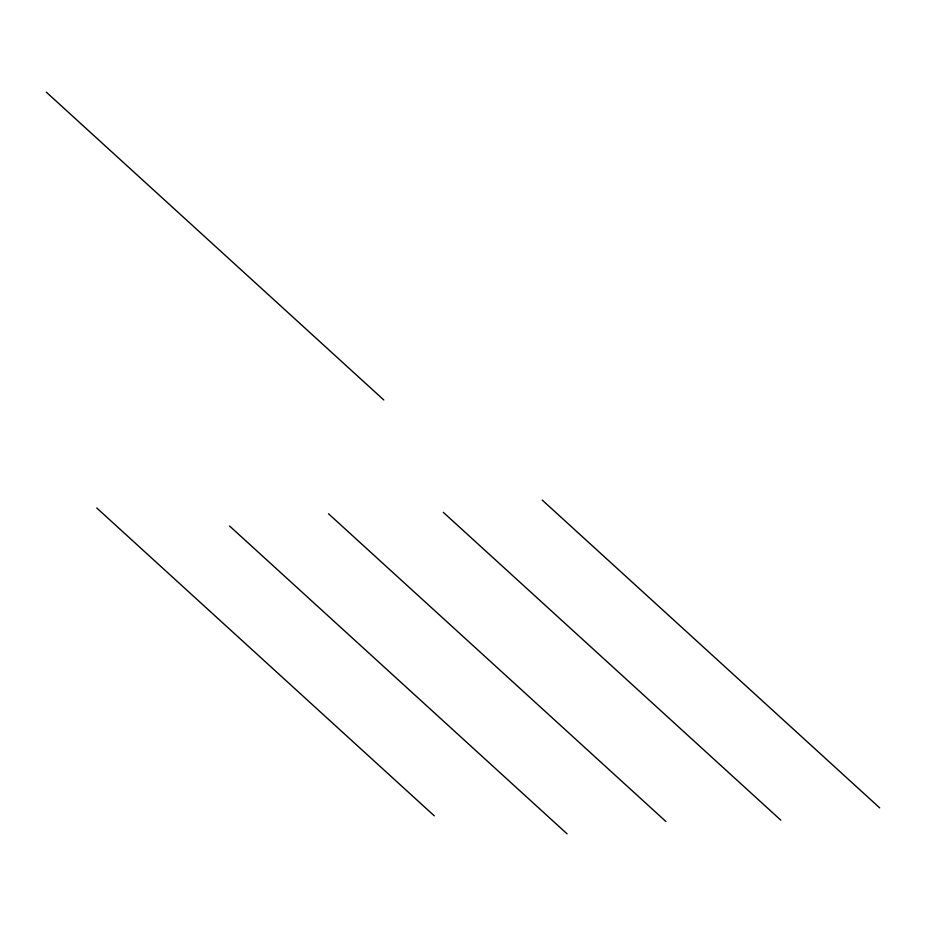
<?xml version="1.0" encoding="UTF-8"?>
<svg xmlns="http://www.w3.org/2000/svg" width="926" height="926" viewBox="0 0 926 926"><rect width="100%" height="100%" fill="white"/><g stroke="black" fill="none" stroke-linecap="round" stroke-linejoin="round"><path stroke-width="1.39" d="M542.208 500.063L879.7 807.877M46.3 92.149L383.792 399.963M443.334 512.367L780.826 820.181M328.464 513.733L665.956 821.547M229.59 526.037L567.082 833.851M96.779 508.015L434.271 815.829"/></g></svg>
